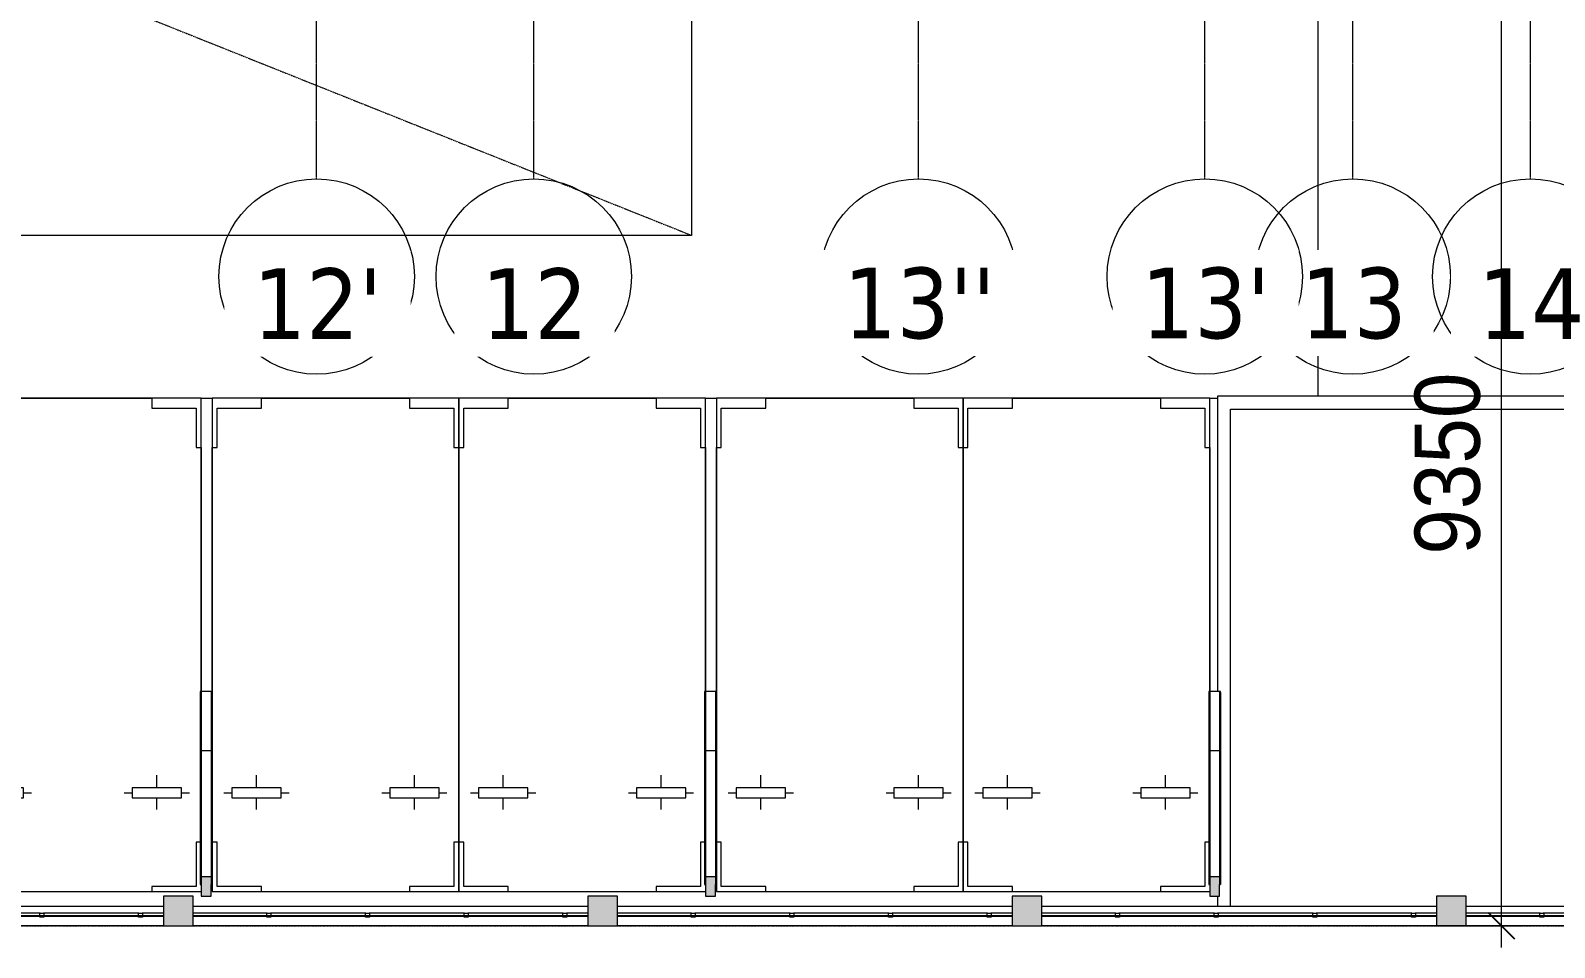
# Model space of a CAD drawing. Header units: millimetres. Extents: x 5356 to 209803, y -16346 to 109894.
# Drawn here: x 103053 to 118497, y 7668 to 16965 of the extents above; entities that cross this region are included whole.
import ezdxf

# ---------------------------------------------------------------- set-up
doc = ezdxf.new("R2010")
doc.units = ezdxf.units.MM
for name, pattern in [('Dash', [6, 3, -3]), ('Double dash', [41.999998, 12, -6, 6, -6, 6, -6]), ('Grid Line', [22.225, 12.7, -3.175, 3.175, -3.175])]:
    doc.linetypes.add(name, pattern=pattern)
for name, color, linetype, lineweight in [('A-ANNO-DIMS', 211, 'Continuous', 9), ('A-ANNO-DIMS-220', 211, 'Continuous', 9), ('A-FLOR', 192, 'Continuous', 9), ('A-FLOR-HRAL', 11, 'Continuous', 9), ('A-WALL', 113, 'Continuous', 9), ('C-PRKG', 70, 'Continuous', 9), ('C-PRKG-HDLN', 70, 'Dash', 9), ('C-PROP-LINE', 91, 'Double dash', 18), ('S-COLS', 52, 'Continuous', 9), ('S-COLS-1', 254, 'Continuous', 5), ('S-COLS-3', 9, 'Continuous', 9), ('S-COLS-4', 52, 'Continuous', 18), ('S-GRID-1', 1, 'Grid Line', 9), ('S-GRID-IDEN', 1, 'Continuous', 9)]:
    doc.layers.add(name, color=color, linetype=linetype, lineweight=lineweight)
doc.styles.add('Arial_2', font='arial_0.ttf', dxfattribs={"width": 0.9, "height": 660})
doc.styles.add('Tahoma_B', font='tahomabd_0.ttf', dxfattribs={"height": 715})
doc.dimstyles.new('1_Dim_chi_tiet_khu_đất_2', dxfattribs={"dimscale": 304.8, "dimtxt": 673.371204, "dimasz": 0.866142, "dimexe": 0.721785, "dimexo": 0.0625, "dimgap": 0.072178, "dimtad": 1, "dimdec": 0, "dimrnd": 5, "dimzin": 0, "dimdsep": 46, "dimtxsty": 'Arial_2', "dimblk1": 'OBLIQUE', "dimblk2": 'OBLIQUE', "dimsah": 1, "dimcen": 0.09, "dimdle": 0.721785, "dimazin": 0, "dimtfac": 1, "dimtdec": 4, "dimtix": 1, "dimtmove": 0, "dimatfit": 3, "dimfxl": 2.165354, "dimfxlon": 1, "dimtvp": 1, "dimtolj": 1, "dimtzin": 0, "dimarcsym": 2})

# ---------------------------------------------------------------- blocks, each defined once
blk = doc.blocks.new('BAI XE PCCC - BAI XE PCCC-1477864-TKCS_MB ĐỊNH VỊ MỐC TỌA ĐỘ CÔNG TRÌNH')
at = {"layer": 'C-PRKG'}
for p, q in [((0, -6000), (0, 0)), ((0, 0), (15000, 0)), ((15000, 0), (15000, -6000)), ((15000, -6000), (0, -6000))]:
    blk.add_line(p, q, dxfattribs=at)
at = {"layer": 'C-PRKG-HDLN'}
for p, q in [((15000, -6000), (0, 0)), ((0, -6000), (15000, 0))]:
    blk.add_line(p, q, dxfattribs=at)
blk = doc.blocks.new('NBS_CLDPhysicalSecuritySystems_MtlMeshPnlFncngSym_CLDModsecSecurusS3_InfillPanel - NBS_CLDPhysicalSecuritySystems_MtlMeshPnlFncngSym_CLDModsecSecurusS2_InfillPanel-2369496-TKCS_MB ĐỊNH VỊ MỐC TỌA ĐỘ CÔNG TRÌNH')
at = {"layer": 'A-FLOR-HRAL'}
for p, q in [((0, 6), (4000, 6)), ((214, 11), (254, 11)), ((214, 6), (214, 11)), ((254, 11), (254, 6)), ((1214, 11), (1254, 11)), ((1214, 6), (1214, 11)), ((1254, 11), (1254, 6)), ((2214, 11), (2254, 11)), ((2214, 6), (2214, 11)), ((2254, 11), (2254, 6)), ((3214, 11), (3254, 11)), ((3214, 6), (3214, 11)), ((3254, 11), (3254, 6)), ((4000, -6), (0, -6)), ((0, -27), (218, -27)), ((214, -23), (214, -6)), ((250, -27), (218, -27)), ((250, -27), (1218, -27)), ((254, -6), (254, -23)), ((1214, -23), (1214, -6)), ((1250, -27), (1218, -27)), ((1250, -27), (2218, -27)), ((1254, -6), (1254, -23)), ((2214, -23), (2214, -6)), ((2250, -27), (2218, -27)), ((2250, -27), (3218, -27)), ((2254, -6), (2254, -23)), ((3214, -23), (3214, -6)), ((3250, -27), (3218, -27)), ((3250, -27), (4000, -27)), ((3254, -6), (3254, -23))]:
    blk.add_line(p, q, dxfattribs=at)
for centre, start, end in [((218, -23), 180, 270), ((250, -23), 270, 0), ((1218, -23), 180, 270), ((1250, -23), 270, 0), ((2218, -23), 180, 270), ((2250, -23), 270, 0), ((3218, -23), 180, 270), ((3250, -23), 270, 0)]:
    blk.add_arc(centre, 4, start, end, dxfattribs=at)
blk = doc.blocks.new('TRỤ ĐỂ XE ĐẦU HỒI - TRỤ ĐỂ XE ĐẦU HỒI-2550560-TKCS_MB ĐỊNH VỊ MỐC TỌA ĐỘ CÔNG TRÌNH')
at = {"layer": 'S-COLS-3'}
blk.add_hatch(color=256, dxfattribs=at).paths.add_polyline_path([(-50, 100), (-50, -100), (50, -100), (50, 100)])
at = {"layer": 'S-COLS'}
for p, q in [((-60, -1350), (-60, -20)), ((-50, -20), (-60, -20)), ((-50, -1350), (-50, -20)), ((50, -100), (-50, -100)), ((50, -1350), (50, -20)), ((60, -20), (50, -20)), ((60, -1350), (60, -20)), ((-60, -1966), (-60, -1350)), ((-50, -1350), (-60, -1350)), ((-50, -1966), (-50, -1350)), ((-50, -1375), (50, -1375)), ((50, -1966), (50, -1350)), ((60, -1350), (50, -1350)), ((60, -1966), (60, -1350)), ((-50, -1966), (-60, -1966)), ((-60, -1966), (-60, -1975)), ((-60, -1975), (60, -1975)), ((-50, -1974), (-50, -1966)), ((-50, -1974), (50, -1974)), ((60, -1966), (50, -1966)), ((50, -1974), (50, -1966)), ((60, -1975), (60, -1966))]:
    blk.add_line(p, q, dxfattribs=at)
at = {"layer": 'S-COLS-4'}
for p, q in [((-50, 100), (-50, -20)), ((50, 100), (-50, 100)), ((50, -20), (50, 100))]:
    blk.add_line(p, q, dxfattribs=at)
blk = doc.blocks.new('xe oto1 - xe oto-V346-TKCS_MB ĐỊNH VỊ MỐC TỌA ĐỘ CÔNG TRÌNH')
at = {"layer": 'C-PRKG'}
for p, q in [((-2000, 5000), (-2500, 5000)), ((0, 5000), (-2500, 5000)), ((-2450, 4500), (-2450, 4950)), ((-2450, 4950), (-2000, 4950)), ((-2000, 4950), (-2000, 5000)), ((0, 5000), (-500, 5000)), ((-500, 5000), (-500, 4950)), ((-500, 4950), (-50, 4950)), ((-50, 4950), (-50, 4500)), ((0, 4500), (0, 5000)), ((0, 0), (0, 5000)), ((-2490, 4500), (-2450, 4500)), ((-50, 4500), (0, 4500)), ((0, 500), (0, 4500)), ((0, 4500), (0, 500)), ((-1800, 4050), (-2300, 4050)), ((-2300, 4050), (-2300, 3950)), ((-2050, 4170), (-2050, 4050)), ((-2050, 4170), (-2050, 4050)), ((-1800, 3950), (-1800, 4050)), ((-200, 4050), (-700, 4050)), ((-700, 4050), (-700, 3950)), ((-450, 4170), (-450, 4050)), ((-450, 4170), (-450, 4050)), ((-200, 3950), (-200, 4050)), ((-2300, 4000), (-2380, 4000)), ((-2300, 4000), (-2380, 4000)), ((-2300, 3950), (-1800, 3950)), ((-2050, 3950), (-2050, 3820)), ((-2050, 3950), (-2050, 3820)), ((-1720, 4000), (-1800, 4000)), ((-1720, 4000), (-1800, 4000)), ((-700, 4000), (-780, 4000)), ((-700, 4000), (-780, 4000)), ((-700, 3950), (-200, 3950)), ((-450, 3950), (-450, 3820)), ((-450, 3950), (-450, 3820)), ((-120, 4000), (-200, 4000)), ((-120, 4000), (-200, 4000)), ((-2500, 2973), (-2500, 0)), ((-2500, 500), (-2500, 2973)), ((-2500, 2973), (-2500, 500)), ((-2450, 500), (-2500, 500)), ((-2500, 500), (-2500, 0)), ((-2450, 100), (-2450, 500)), ((0, 500), (-50, 500)), ((-50, 500), (-50, 100)), ((0, 0), (0, 500)), ((-2500, 0), (-2000, 0)), ((-2500, 0), (0, 0)), ((-2000, 100), (-2450, 100)), ((-2000, 0), (-2000, 100)), ((-500, 100), (-500, 0)), ((-50, 100), (-500, 100)), ((-500, 0), (0, 0))]:
    blk.add_line(p, q, dxfattribs=at)
blk = doc.blocks.new('xe oto1 - xe oto-V345-TKCS_MB ĐỊNH VỊ MỐC TỌA ĐỘ CÔNG TRÌNH')
at = {"layer": 'C-PRKG'}
for p, q in [((-2000, 5000), (-2500, 5000)), ((-2500, 5000), (-2500, 4500)), ((-2500, 5000), (-2500, 0)), ((0, 5000), (-2500, 5000)), ((-2450, 4500), (-2450, 4950)), ((-2450, 4950), (-2000, 4950)), ((-2000, 4950), (-2000, 5000)), ((0, 5000), (-500, 5000)), ((-500, 5000), (-500, 4950)), ((-500, 4950), (-50, 4950)), ((-50, 4950), (-50, 4500)), ((0, 4500), (0, 5000)), ((0, 0), (0, 5000)), ((-2500, 4500), (-2450, 4500)), ((-2500, 500), (-2500, 4500)), ((-2500, 4500), (-2500, 500)), ((-50, 4500), (0, 4500)), ((0, 500), (0, 4500)), ((0, 4500), (0, 500)), ((-1800, 4050), (-2300, 4050)), ((-2300, 4050), (-2300, 3950)), ((-2050, 4170), (-2050, 4050)), ((-2050, 4170), (-2050, 4050)), ((-1800, 3950), (-1800, 4050)), ((-200, 4050), (-700, 4050)), ((-700, 4050), (-700, 3950)), ((-450, 4170), (-450, 4050)), ((-450, 4170), (-450, 4050)), ((-200, 3950), (-200, 4050)), ((-2300, 4000), (-2380, 4000)), ((-2300, 4000), (-2380, 4000)), ((-2300, 3950), (-1800, 3950)), ((-2050, 3950), (-2050, 3820)), ((-2050, 3950), (-2050, 3820)), ((-1720, 4000), (-1800, 4000)), ((-1720, 4000), (-1800, 4000)), ((-700, 4000), (-780, 4000)), ((-700, 4000), (-780, 4000)), ((-700, 3950), (-200, 3950)), ((-450, 3950), (-450, 3820)), ((-450, 3950), (-450, 3820)), ((-120, 4000), (-200, 4000)), ((-120, 4000), (-200, 4000)), ((-2450, 500), (-2500, 500)), ((-2500, 500), (-2500, 0)), ((-2450, 100), (-2450, 500)), ((0, 500), (-50, 500)), ((-50, 500), (-50, 100)), ((0, 0), (0, 500)), ((-2500, 0), (-2000, 0)), ((-2500, 0), (0, 0)), ((-2000, 100), (-2450, 100)), ((-2000, 0), (-2000, 100)), ((-500, 100), (-500, 0)), ((-50, 100), (-500, 100)), ((-500, 0), (0, 0))]:
    blk.add_line(p, q, dxfattribs=at)
blk = doc.blocks.new('Family - ___-1476882-TKCS_MB ĐỊNH VỊ MỐC TỌA ĐỘ CÔNG TRÌNH')
at = {"layer": 'C-PROP-LINE'}
blk.add_line((26104, 7888), (134801, 7888), dxfattribs=at)
blk = doc.blocks.new('Grid - M_Grid Head - Circle-353313-TKCS_MB ĐỊNH VỊ MỐC TỌA ĐỘ CÔNG TRÌNH')
at = {"layer": 'S-GRID-IDEN'}
blk.add_circle((0, 0), 4.5, dxfattribs=at)
blk = doc.blocks.new('DIMBLOCK31-TKCS_MB ĐỊNH VỊ MỐC TỌA ĐỘ CÔNG TRÌNH')
at = {"layer": 'A-ANNO-DIMS-220'}
for p, q in [((117959, 7668), (117959, 17457)), ((117299, 17237), (118179, 17237)), ((117959, 17237), (117299, 17237)), ((117299, 7888), (118179, 7888)), ((117959, 7888), (117299, 7888))]:
    blk.add_line(p, q, dxfattribs=at)
at = {"layer": 'A-ANNO-DIMS-220', "lineweight": 25}
for p, q in [((117959, 17237), (117827, 17369)), ((117959, 17237), (118091, 17105)), ((117959, 7888), (117827, 8020)), ((117959, 7888), (118091, 7756))]:
    blk.add_line(p, q, dxfattribs=at)
at = {"layer": 'A-ANNO-DIMS-220', "color": 0, "insert": (117080, 11651), "char_height": 660, "width": 2187.94, "attachment_point": 1, "rotation": 90, "line_spacing_factor": 0.941778, "style": 'Arial_2'}
blk.add_mtext('9350', dxfattribs=at)
blk = doc.blocks.new('_Oblique')
at = {"color": 0, "linetype": 'ByBlock', "lineweight": -2}
blk.add_line((-0.5, -0.5), (0.5, 0.5), dxfattribs=at)

msp = doc.modelspace()

# ---------------------------------------------------------------- hatches: boundary and pattern name
at = {"layer": 'S-COLS-1'}
for points in [[(104612, 7888.2), (104701.6, 7888.2), (104701.6, 8188.2), (104401.6, 8188.2), (104401.6, 7888.2)], [(108701.6, 7888.2), (109001.6, 7888.2), (109001.6, 8188.2), (108701.6, 8188.2)], [(113085, 7888.2), (113301.6, 7888.2), (113301.6, 8188.2), (113001.6, 8188.2), (113001.6, 7888.2)], [(117301.6, 7888.2), (117601.6, 7888.2), (117601.6, 8188.2), (117301.6, 8188.2)]]:
    msp.add_hatch(color=256, dxfattribs=at).paths.add_polyline_path(points)

# ---------------------------------------------------------------- linework, layer by layer
at = {"layer": 'A-FLOR'}
for p, q in [((116102.6, 13256.9), (116102.6, 17226.9)), ((102783.1, 13236.9), (104283.1, 13236.9)), ((104783.1, 13236.9), (104893.3, 13236.9)), ((105393.3, 13236.9), (106893.3, 13236.9)), ((107893.3, 13236.9), (109393.3, 13236.9)), ((109893.3, 13236.9), (110003.5, 13236.9)), ((110503.5, 13236.9), (112003.5, 13236.9)), ((113003.5, 13236.9), (114503.5, 13236.9)), ((115003.5, 13236.9), (115083.5, 13236.9)), ((123123.5, 13256.9), (115083.5, 13256.9)), ((115083.5, 13256.9), (115083.5, 10263.7)), ((115213.5, 8088.2), (115213.5, 13126.9)), ((115213.5, 13126.9), (122993.5, 13126.9)), ((115083.5, 8188.2), (115083.5, 8088.2))]:
    msp.add_line(p, q, dxfattribs=at)
at = {"layer": 'A-WALL'}
for p, q in [((100401.6, 8088.2), (104401.6, 8088.2)), ((104701.6, 8088.2), (108701.6, 8088.2)), ((109001.6, 8088.2), (113001.6, 8088.2)), ((113301.6, 8088.2), (117301.6, 8088.2)), ((117601.6, 8088.2), (121601.6, 8088.2)), ((104401.6, 7888.2), (100401.6, 7888.2)), ((108701.6, 7888.2), (104701.6, 7888.2)), ((113001.6, 7888.2), (109001.6, 7888.2)), ((117301.6, 7888.2), (113301.6, 7888.2)), ((121601.6, 7888.2), (117601.6, 7888.2))]:
    msp.add_line(p, q, dxfattribs=at)
at = {"layer": 'S-COLS-4'}
for p, q in [((104701.6, 8188.2), (104401.6, 8188.2)), ((104401.6, 8188.2), (104401.6, 7888.2)), ((104701.6, 7888.2), (104701.6, 8188.2)), ((109001.6, 8188.2), (108701.6, 8188.2)), ((108701.6, 8188.2), (108701.6, 7888.2)), ((109001.6, 7888.2), (109001.6, 8188.2)), ((113301.6, 8188.2), (113001.6, 8188.2)), ((113001.6, 8188.2), (113001.6, 7888.2)), ((113301.6, 7888.2), (113301.6, 8188.2)), ((117601.6, 8188.2), (117301.6, 8188.2)), ((117301.6, 8188.2), (117301.6, 7888.2)), ((117601.6, 7888.2), (117601.6, 8188.2)), ((104401.6, 7888.2), (104701.6, 7888.2)), ((108701.6, 7888.2), (109001.6, 7888.2)), ((113001.6, 7888.2), (113301.6, 7888.2)), ((117301.6, 7888.2), (117601.6, 7888.2))]:
    msp.add_line(p, q, dxfattribs=at)
at = {"layer": 'S-GRID-1'}
for p, q in [((105952.6, 15460.6), (105952.6, 20960.6)), ((108152.6, 15460.6), (108152.6, 20960.6)), ((112052.6, 15460.6), (112052.6, 20960.6)), ((114952.6, 15460.6), (114952.6, 20960.6)), ((116452.6, 15460.6), (116452.6, 20960.6)), ((118252.6, 15460.6), (118252.6, 20960.6))]:
    msp.add_line(p, q, dxfattribs=at)

# ---------------------------------------------------------------- block references
at = {"layer": 'A-FLOR-HRAL', "rotation": 180}
for p in [(104401.6, 7988.2), (108701.6, 7988.2), (113001.6, 7988.2), (117301.6, 7988.2), (121601.6, 7988.2)]:
    msp.add_blockref('NBS_CLDPhysicalSecuritySystems_MtlMeshPnlFncngSym_CLDModsecSecurusS3_InfillPanel - NBS_CLDPhysicalSecuritySystems_MtlMeshPnlFncngSym_CLDModsecSecurusS2_InfillPanel-2369496-TKCS_MB ĐỊNH VỊ MỐC TỌA ĐỘ CÔNG TRÌNH', p, dxfattribs=at)
at = {"layer": 'C-PRKG', "rotation": 180}
for name, p in [('BAI XE PCCC - BAI XE PCCC-1477864-TKCS_MB ĐỊNH VỊ MỐC TỌA ĐỘ CÔNG TRÌNH', (109752.6, 14888.2)), ('xe oto1 - xe oto-V346-TKCS_MB ĐỊNH VỊ MỐC TỌA ĐỘ CÔNG TRÌNH', (102283.1, 13236.9)), ('xe oto1 - xe oto-V345-TKCS_MB ĐỊNH VỊ MỐC TỌA ĐỘ CÔNG TRÌNH', (104893.3, 13236.9)), ('xe oto1 - xe oto-V346-TKCS_MB ĐỊNH VỊ MỐC TỌA ĐỘ CÔNG TRÌNH', (107393.3, 13236.9)), ('xe oto1 - xe oto-V345-TKCS_MB ĐỊNH VỊ MỐC TỌA ĐỘ CÔNG TRÌNH', (110003.5, 13236.9)), ('xe oto1 - xe oto-V346-TKCS_MB ĐỊNH VỊ MỐC TỌA ĐỘ CÔNG TRÌNH', (112503.5, 13236.9))]:
    msp.add_blockref(name, p, dxfattribs=at)
at = {"layer": 'C-PROP-LINE'}
msp.add_blockref('Family - ___-1476882-TKCS_MB ĐỊNH VỊ MỐC TỌA ĐỘ CÔNG TRÌNH', (0, 0), dxfattribs=at)
at = {"layer": 'S-COLS', "rotation": 180}
for p in [(104833.1, 8288.2), (109943.3, 8288.2), (115053.5, 8288.2)]:
    msp.add_blockref('TRỤ ĐỂ XE ĐẦU HỒI - TRỤ ĐỂ XE ĐẦU HỒI-2550560-TKCS_MB ĐỊNH VỊ MỐC TỌA ĐỘ CÔNG TRÌNH', p, dxfattribs=at)
at = {"layer": 'S-GRID-IDEN', "xscale": 219.9999999999998, "yscale": 219.9999999999998, "zscale": 219.9999999999998}
for p in [(105952.6, 14470.6), (108152.6, 14470.6), (112052.6, 14470.6), (116452.6, 14470.6)]:
    msp.add_blockref('Grid - M_Grid Head - Circle-353313-TKCS_MB ĐỊNH VỊ MỐC TỌA ĐỘ CÔNG TRÌNH', p, dxfattribs=at)

# ---------------------------------------------------------------- next in the draw order: texts
at = {"layer": 'S-GRID-IDEN', "char_height": 715, "attachment_point": 5, "line_spacing_factor": 0.996129, "style": 'Tahoma_B', "bg_fill": 3, "box_fill_scale": 1.25, "bg_fill_color": 256, "bg_fill_true_color": 13158600, "bg_fill_transparency": 0}
for s, insert, width in [("\\pt2793.99835,5587.9967,8382.0022,11176.00055,13969.9989,16763.99725,19558.00275,22352.0011,25145.99945,27939.9978,30734.0033,33528.00165,36322,39115.99835,41909.9967,44704.0022,47498.00055,50291.9989,53085.99725,55880.00275,58674.0011,61467.99945,64261.9978,67056.0033,69850.00165,72644,75437.99835,78231.9967,81026.0022,83820.00055,86613.9989,89407.99725;12'", (105961.8, 14196), 1529), ('\\pt2793.99835,5587.9967,8382.0022,11176.00055,13969.9989,16763.99725,19558.00275,22352.0011,25145.99945,27939.9978,30734.0033,33528.00165,36322,39115.99835,41909.9967,44704.0022,47498.00055,50291.9989,53085.99725,55880.00275,58674.0011,61467.99945,64261.9978,67056.0033,69850.00165,72644,75437.99835,78231.9967,81026.0022,83820.00055,86613.9989,89407.99725;12', (108161.8, 14196), 1267.2), ("\\pt2793.99835,5587.9967,8382.0022,11176.00055,13969.9989,16763.99725,19558.00275,22352.0011,25145.99945,27939.9978,30734.0033,33528.00165,36322,39115.99835,41909.9967,44704.0022,47498.00055,50291.9989,53085.99725,55880.00275,58674.0011,61467.99945,64261.9978,67056.0033,69850.00165,72644,75437.99835,78231.9967,81026.0022,83820.00055,86613.9989,89407.99725;13''", (112061.9, 14196), 1790.8), ('\\pt2793.99835,5587.9967,8382.0022,11176.00055,13969.9989,16763.99725,19558.00275,22352.0011,25145.99945,27939.9978,30734.0033,33528.00165,36322,39115.99835,41909.9967,44704.0022,47498.00055,50291.9989,53085.99725,55880.00275,58674.0011,61467.99945,64261.9978,67056.0033,69850.00165,72644,75437.99835,78231.9967,81026.0022,83820.00055,86613.9989,89407.99725;13', (116461.8, 14196), 1267.2)]:
    msp.add_mtext(s, dxfattribs=dict(at, insert=insert, width=width))

# ---------------------------------------------------------------- next in the draw order: block references
at = {"layer": 'S-GRID-IDEN', "xscale": 219.9999999999998, "yscale": 219.9999999999998, "zscale": 219.9999999999998}
for p in [(114952.6, 14470.6), (118252.6, 14470.6)]:
    msp.add_blockref('Grid - M_Grid Head - Circle-353313-TKCS_MB ĐỊNH VỊ MỐC TỌA ĐỘ CÔNG TRÌNH', p, dxfattribs=at)

# ---------------------------------------------------------------- next in the draw order: texts
at = {"layer": 'S-GRID-IDEN', "char_height": 715, "attachment_point": 5, "line_spacing_factor": 0.996129, "style": 'Tahoma_B', "bg_fill": 3, "box_fill_scale": 1.25, "bg_fill_color": 256, "bg_fill_true_color": 13158600, "bg_fill_transparency": 0}
for s, insert, width in [("\\pt2793.99835,5587.9967,8382.0022,11176.00055,13969.9989,16763.99725,19558.00275,22352.0011,25145.99945,27939.9978,30734.0033,33528.00165,36322,39115.99835,41909.9967,44704.0022,47498.00055,50291.9989,53085.99725,55880.00275,58674.0011,61467.99945,64261.9978,67056.0033,69850.00165,72644,75437.99835,78231.9967,81026.0022,83820.00055,86613.9989,89407.99725;13'", (114961.8, 14196), 1529), ('\\pt2793.99835,5587.9967,8382.0022,11176.00055,13969.9989,16763.99725,19558.00275,22352.0011,25145.99945,27939.9978,30734.0033,33528.00165,36322,39115.99835,41909.9967,44704.0022,47498.00055,50291.9989,53085.99725,55880.00275,58674.0011,61467.99945,64261.9978,67056.0033,69850.00165,72644,75437.99835,78231.9967,81026.0022,83820.00055,86613.9989,89407.99725;14', (118261.8, 14196), 1267.2)]:
    msp.add_mtext(s, dxfattribs=dict(at, insert=insert, width=width))

# ---------------------------------------------------------------- next in the draw order: dimensions: what is measured, and where the dimension line sits
at = {"layer": 'A-ANNO-DIMS'}
dim = msp.add_linear_dim(base=(117958.7, 17236.9), p1=(117298.7, 7888.2), p2=(117298.7, 17236.9), angle=90, dimstyle='1_Dim_chi_tiet_khu_đất_2', override={"dimpost": '<>', "dimfxl": 9348.70801}, dxfattribs=at)
dim.commit()
dim.dimension.update_dxf_attribs({"geometry": 'DIMBLOCK31-TKCS_MB ĐỊNH VỊ MỐC TỌA ĐỘ CÔNG TRÌNH', "text_midpoint": (117599.5, 12562.6)})

doc.saveas('drawing.dxf')
